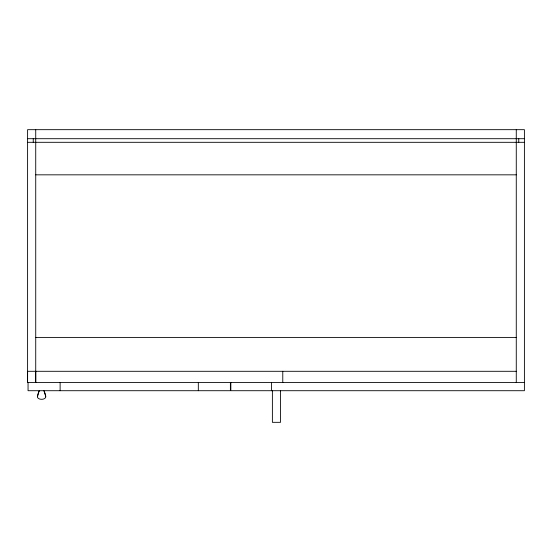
<?xml version="1.0" encoding="UTF-8"?>
<svg xmlns="http://www.w3.org/2000/svg" width="552" height="552" viewBox="0 0 552 552"><rect width="100%" height="100%" fill="white"/><g stroke="black" fill="none" stroke-linecap="round" stroke-linejoin="round"><path stroke-width="0.83" d="M524.4 382.584L27.6 382.584L27.607 371.296L516.272 371.296M35.728 371.296L35.728 382.584L35.728 129.672M39.302 390.712L39.013 391.382A20.265 20.265 0 0 0 37.922 394.749C34.486 400.835 48.721 400.835 45.278 394.749A20.265 20.265 0 0 0 44.188 391.382L43.898 390.712M27.6 138.704L524.4 138.704M27.6 142.306L524.4 142.319M35.728 174.832L516.272 174.832M35.728 337.41L516.272 337.41M518.756 138.704L518.756 142.319M516.272 129.672L516.272 382.584M282.776 371.296L282.776 382.584M280.519 390.712L280.519 422.328L272.384 422.328L272.384 390.712M271.487 382.584L271.487 390.712M230.839 382.584L230.839 390.712L524.4 390.712L524.4 129.672L27.6 129.672L27.6 382.584M230.384 382.584L230.384 390.712L28.055 390.712L28.055 382.584M198.32 382.584L198.32 390.712M60.12 382.584L60.12 390.712M33.244 138.704L33.244 142.319M37.57 396.791A19.734 19.734 0 0 1 39.019 391.382M44.188 391.382A19.734 19.734 0 0 1 45.63 396.791"/></g></svg>
